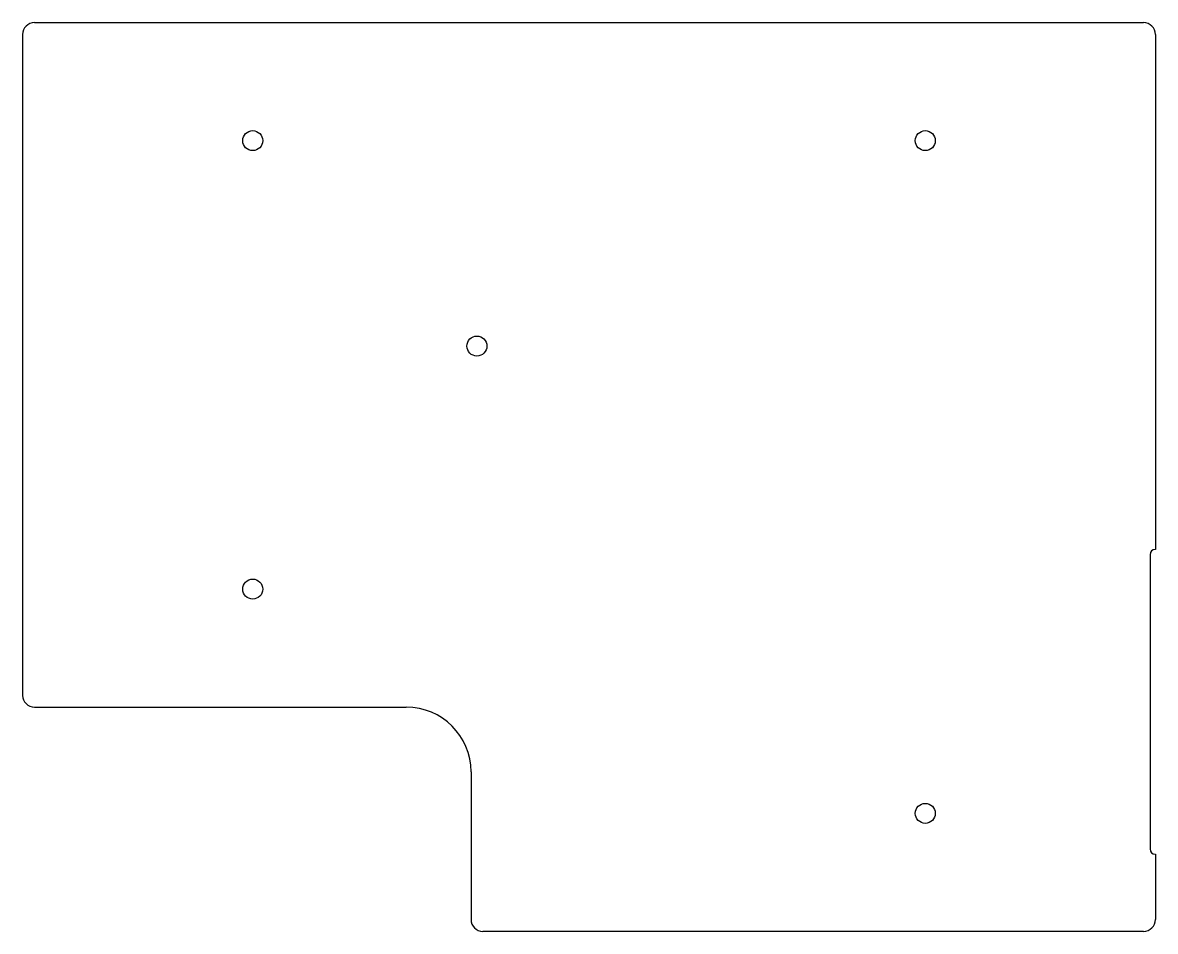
# Model space of a CAD drawing. Extents: x -0.5 to 95.8, y -76.7 to 0.5.
import ezdxf

# ---------------------------------------------------------------- set-up
doc = ezdxf.new("R2010")
doc.units = 0
doc.layers.add('VISIBLE', color=7, linetype='CONTINUOUS')

msp = doc.modelspace()

# ---------------------------------------------------------------- linework, layer by layer
at = {"layer": 'VISIBLE'}
for p, q in [((0.5, 0.5), (94.75, 0.5)), ((-0.5, -0.5), (-0.5, -56.65)), ((95.75, -0.5), (95.75, -44.25)), ((95.3, -44.7), (95.3, -69.7)), ((0.5, -57.65), (32.1, -57.65)), ((37.6, -63.15), (37.6, -75.7)), ((95.75, -70.15), (95.75, -75.7)), ((94.75, -76.7), (38.6, -76.7))]:
    msp.add_line(p, q, dxfattribs=at)
for centre in [(19.05, -9.525), (76.2, -9.525), (38.1, -26.975), (19.05, -47.625), (76.2, -66.675)]:
    msp.add_circle(centre, 0.85, dxfattribs=at)
for centre, radius, start, end in [((0.5, -0.5), 1, 90, 180), ((94.75, -0.5), 1, 0, 90), ((95.75, -44.7), 0.45, 90, 180), ((0.5, -56.65), 1, 180, 270), ((32.1, -63.15), 5.5, 0, 90), ((95.75, -69.7), 0.45, 180, 270), ((38.6, -75.7), 1, 180, 270), ((94.75, -75.7), 1, 270, 0)]:
    msp.add_arc(centre, radius, start, end, dxfattribs=at)

doc.saveas('drawing.dxf')
